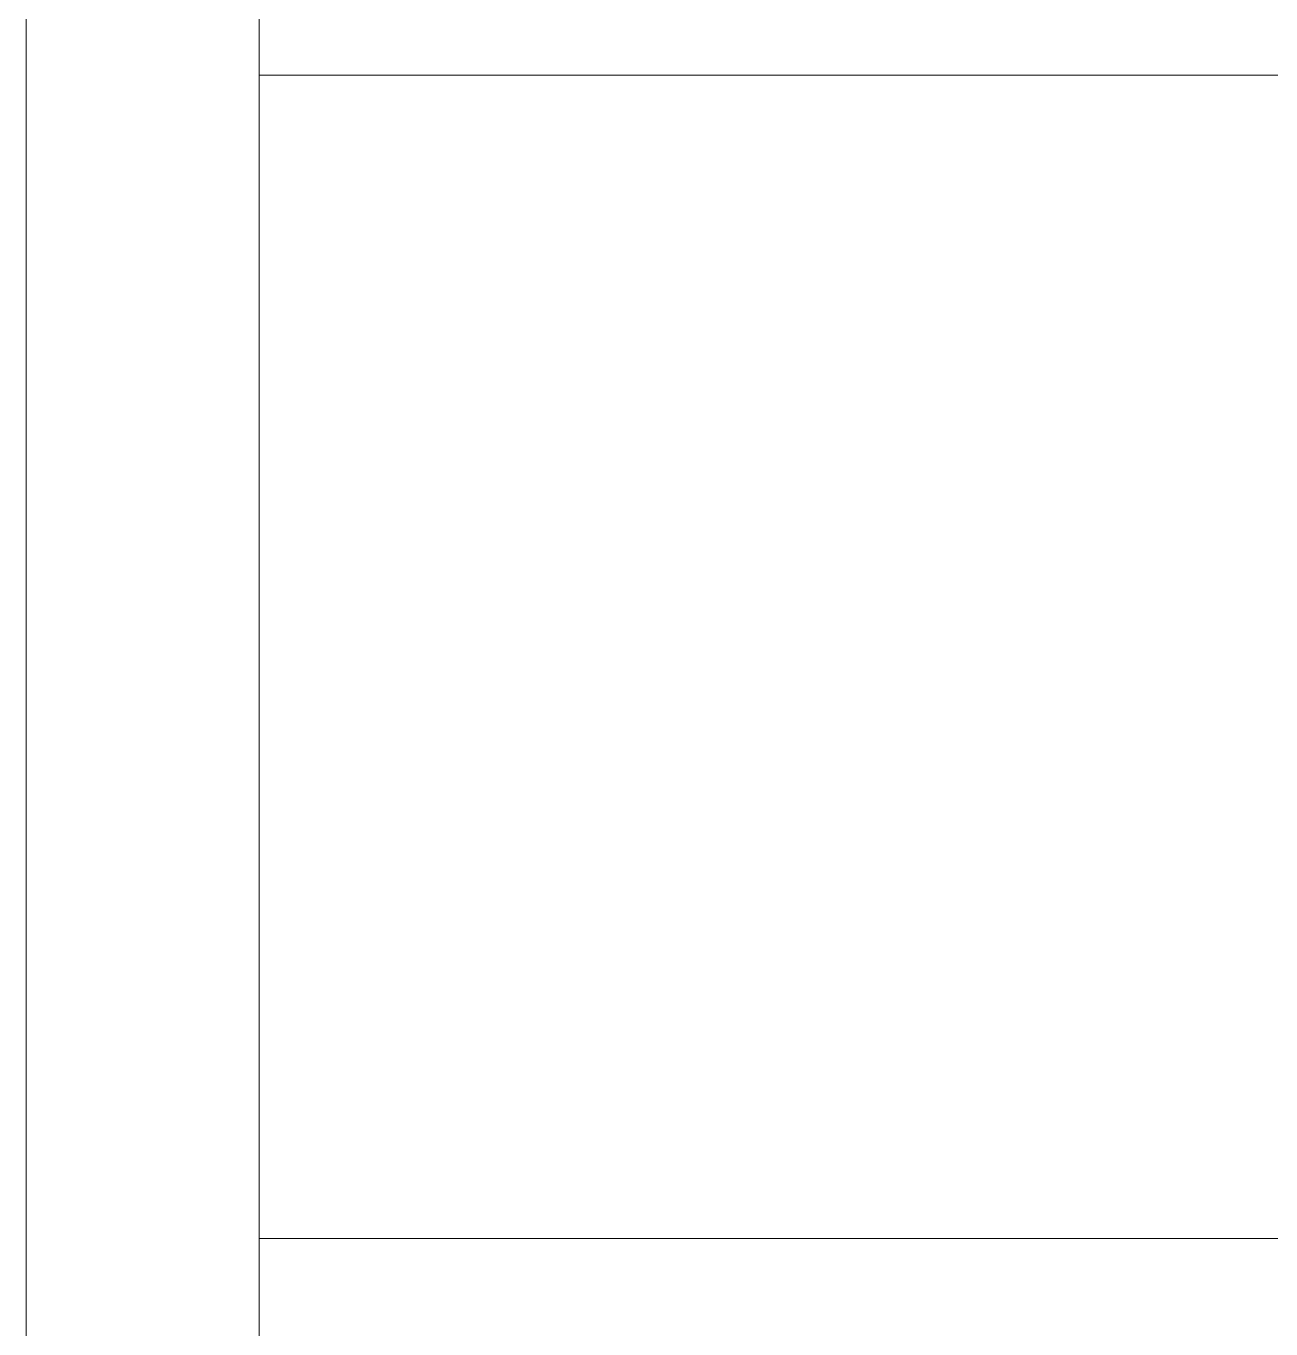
# Model space of a CAD drawing. Header units: millimetres. Extents: x 441156 to 441876, y 4514765 to 4515211.
# Drawn here: x 441278.9247 to 441279.2501, y 4514784.0534 to 4514784.394 of the extents above; entities that cross this region are included whole.
import ezdxf

# ---------------------------------------------------------------- set-up
doc = ezdxf.new("R2010")
doc.units = ezdxf.units.MM
doc.layers.add('A-DETL', color=7, linetype='Continuous', lineweight=50, true_color=0x008000)

msp = doc.modelspace()

# ---------------------------------------------------------------- linework, layer by layer
at = {"layer": 'A-DETL', "color": 7, "lineweight": 9}
for p, q in [((441278.92472199, 4514785.61723112, 0.0000002), (441278.92472199, 4514782.76080169, 0.0000002)), ((441278.98566513, 4514785.29328696, 0.0000002), (441278.98566513, 4514782.86085696, 0.0000002)), ((441278.98566513, 4514784.38112571, 0.0000002), (441283.309657, 4514784.38112571, 0.0000002)), ((441283.309657, 4514784.07707196, 0.0000002), (441278.98566513, 4514784.07707196, 0.0000002)), ((441278.98566513, 4514784.07707196, 0.0000002), (441283.309657, 4514784.07707196, 0.0000002)), ((441283.309657, 4514784.07707196, 0.0000002), (441278.98566513, 4514784.07707196, 0.0000002)), ((441278.98566513, 4514784.07707196, 0.0000002), (441283.309657, 4514784.07707196, 0.0000002))]:
    msp.add_line(p, q, dxfattribs=at)

doc.saveas('drawing.dxf')
